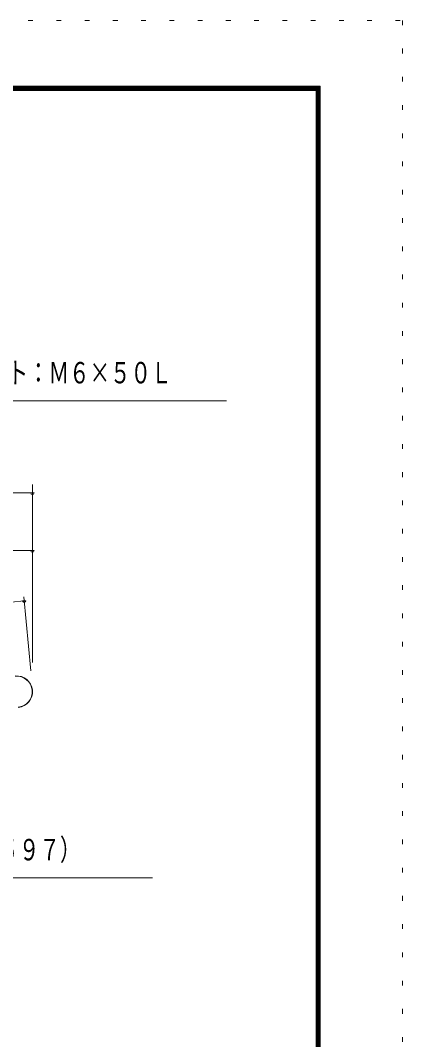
# Model space of a CAD drawing. Units: millimetres, scale not verified. Extents: x -31547 to 31550, y -14700 to 14700.
# Drawn here: x 28304 to 31550, y 6040 to 14700 of the extents above; entities that cross this region are included whole.
import ezdxf
from ezdxf.enums import TextEntityAlignment as Align

# ---------------------------------------------------------------- set-up
doc = ezdxf.new("R2010")
doc.units = ezdxf.units.MM
doc.header["$LTSCALE"] = 80
doc.linetypes.add('USER4', pattern=[3, 0.5, -2.5])
for name, color, linetype, lineweight in [('0-6_2-02BOLD', 7, 'Continuous', 18), ('0-A_2-52DIM', 3, 'Continuous', 18), ('0-C_F-F1PAPER', 5, 'Continuous', 18), ('0-D_F-E_J_ADD', 5, 'USER4', 18)]:
    doc.layers.add(name, color=color, linetype=linetype, lineweight=lineweight)
doc.styles.add('ＭＳ ゴシック', font='')
doc.styles.get('ＭＳ ゴシック').set_extended_font_data('MS Gothic')

msp = doc.modelspace()

# ---------------------------------------------------------------- linework, layer by layer
at = {"layer": '0-6_2-02BOLD'}
for radius in [134.05, 132.3]:
    msp.add_arc((28272.37, 8995.78), radius, 275.50003, 95.50003, dxfattribs=at)
at = {"layer": '0-A_2-52DIM'}
for p, q in [((27254.83, 11465.9), (30054.83, 11465.9)), ((28406.32, 9245.24), (28406.32, 10755.45)), ((28406.32, 10685.45), (14343.34, 10685.45)), ((28420.32, 10685.45), (28392.32, 10685.45)), ((14343.34, 10195.45), (28406.32, 10195.45)), ((28420.32, 10195.45), (28392.32, 10195.45)), ((28333.01, 9801.26), (28393.52, 9172.78)), ((22828.19, 9237.56), (28336.22, 9767.92)), ((28350.22, 9767.92), (28322.22, 9767.92))]:
    msp.add_line(p, q, dxfattribs=at)
msp.add_lwpolyline([(24822.44, 8772.44), (25784.83, 7412.9), (29424.83, 7412.9)], dxfattribs=at)
for centre in [(28406.32, 10685.45), (28406.32, 10195.45), (28336.22, 9767.92)]:
    msp.add_arc(centre, 14, 180, 0, dxfattribs=at)
at = {"layer": '0-C_F-F1PAPER'}
for points in [[(30849.95, -14000), (30849.95, 14140), (-9330.05, 14140), (-9330.05, -14000)], [(30846.45, -13996.5), (30846.45, 14136.5), (-9326.55, 14136.5), (-9326.55, -13996.5)], [(30842.95, -13993), (-9323.05, -13993), (-9323.05, 14133), (30842.95, 14133)], [(30839.45, -13989.5), (30839.45, 14129.5), (-9319.55, 14129.5), (-9319.55, -13989.5)], [(30835.95, -13986), (-9316.05, -13986), (-9316.05, 14126), (30835.95, 14126)], [(30832.45, -13982.5), (30832.45, 14122.5), (-9312.55, 14122.5), (-9312.55, -13982.5)], [(30828.95, -13979), (-9309.05, -13979), (-9309.05, 14119), (30828.95, 14119)], [(30825.45, -13975.5), (30825.45, 14115.5), (-9305.55, 14115.5), (-9305.55, -13975.5)], [(30821.95, -13972), (30821.95, 14112), (-9302.05, 14112), (-9302.05, -13972)], [(30818.45, -13968.5), (30818.45, 14108.5), (-9298.55, 14108.5), (-9298.55, -13968.5)], [(30814.95, -13965), (-9295.05, -13965), (-9295.05, 14105), (30814.95, 14105)]]:
    msp.add_lwpolyline(points, close=True, dxfattribs=at)
at = {"layer": '0-D_F-E_J_ADD'}
msp.add_lwpolyline([(31549.95, -14700), (-10030.05, -14700), (-10030.05, 14700), (31549.95, 14700)], close=True, dxfattribs=at)

# ---------------------------------------------------------------- texts
at = {"layer": '0-A_2-52DIM', "color": 7, "style": 'ＭＳ ゴシック', "width": 0.7}
for s, p in [('フックボルト：Ｍ６×５０Ｌ', (27324.84, 11560.78)), ('\u3000\u3000\u3000（不燃認定：ＮＭ－８５９７）', (25854.83, 7507.78))]:
    msp.add_text(s, height=182.3, dxfattribs=at).set_placement(p, align=Align.BOTTOM_LEFT)

doc.saveas('drawing.dxf')
